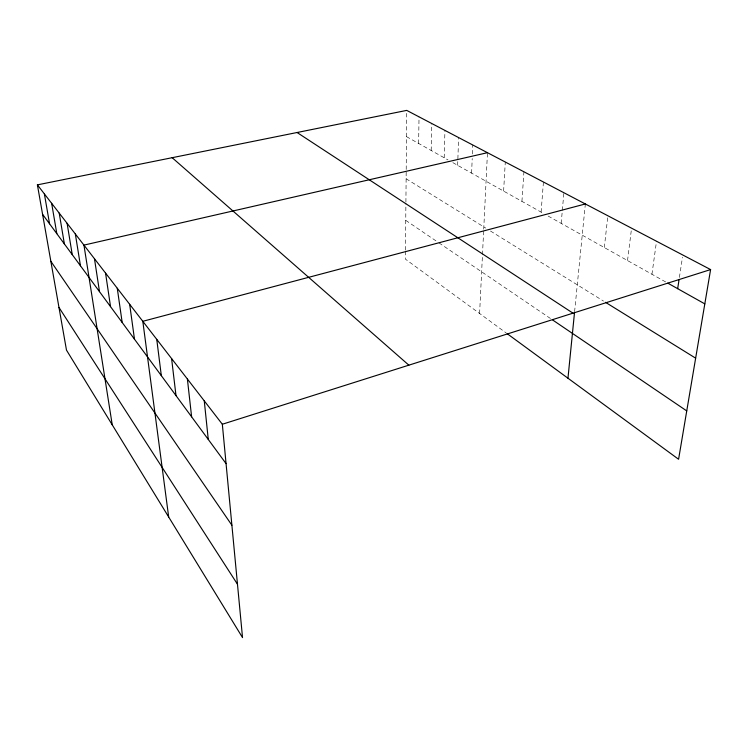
<?xml version="1.0" encoding="UTF-8"?>
<svg xmlns="http://www.w3.org/2000/svg" width="748" height="748" viewBox="0 0 748 748"><rect width="100%" height="100%" fill="white"/><g stroke="black" fill="none" stroke-linecap="round" stroke-linejoin="round"><path stroke-width="0.56" stroke-dasharray="3.74 2.81" d="M405.481 251.225L405.407 259.126L506.153 332.935M405.491 250.094L405.902 203.213M405.912 202.063L406.192 170.656M406.201 169.497L406.725 110.395M418.637 143.448L419.03 116.838M431.194 150.488L431.764 123.514M444.19 157.772L444.948 130.414M457.654 165.317L458.608 137.576M471.605 173.143L472.212 158.501M472.399 154.004L472.773 144.99M479.599 313.477L483.666 230.319M483.722 229.187L487.462 152.695M503.61 191.086L505.293 162.026M521.936 201.362L523.927 171.797M541.103 212.114L543.441 182.016M561.187 223.362L563.889 192.732M574.595 311.71L585.347 203.961M604.319 247.551L607.872 215.77M627.535 260.566L631.564 228.177M651.947 274.254L656.52 241.249M679.39 277.461L682.475 257.275M406.491 136.641L448.033 159.932M452.839 162.625L543.113 213.236M548.134 216.05L666.786 282.576M406.117 178.753L485.733 228.093M490.473 231.029L603.552 301.098M405.753 220.361L437.963 242.212M438.926 242.857L550.752 318.695"/><path stroke-width="1.12" d="M567.966 378.217L574.483 312.851M677.669 288.672L679.044 279.705M37.4 184.868L222.334 424.247L242.53 637.605L66.488 350.129L37.4 184.868L406.725 110.395L710.6 269.579L678.586 459.263L507.088 333.617M222.334 424.247L710.6 269.579M585.347 203.961L142.812 321.303L168.683 517.008M487.462 152.695L83.944 245.11L112.237 424.836M667.777 283.127L704.812 303.884M605.506 302.314L695.649 358.17M297.078 132.508L572.987 313.169M552.65 319.976L686.748 410.914M172.162 157.697L408.857 365.164M42.58 214.321L226.064 463.629M50.855 261.314L231.889 525.227M58.97 307.437L237.471 584.225M44.375 193.9L49.555 223.802M51.64 203.306L56.82 233.657M59.214 213.096L64.375 243.923M67.105 223.315L72.247 254.629M75.342 233.974L80.457 265.783M94.463 258.724L99.503 291.655M105.552 273.085L110.536 306.652M117.268 288.251L122.176 322.472M129.666 304.296L134.481 339.199M156.753 339.358L161.325 375.664M171.591 358.563L176.004 395.608M187.393 379.021L191.619 416.823M204.269 400.863L208.271 439.45"/></g></svg>
